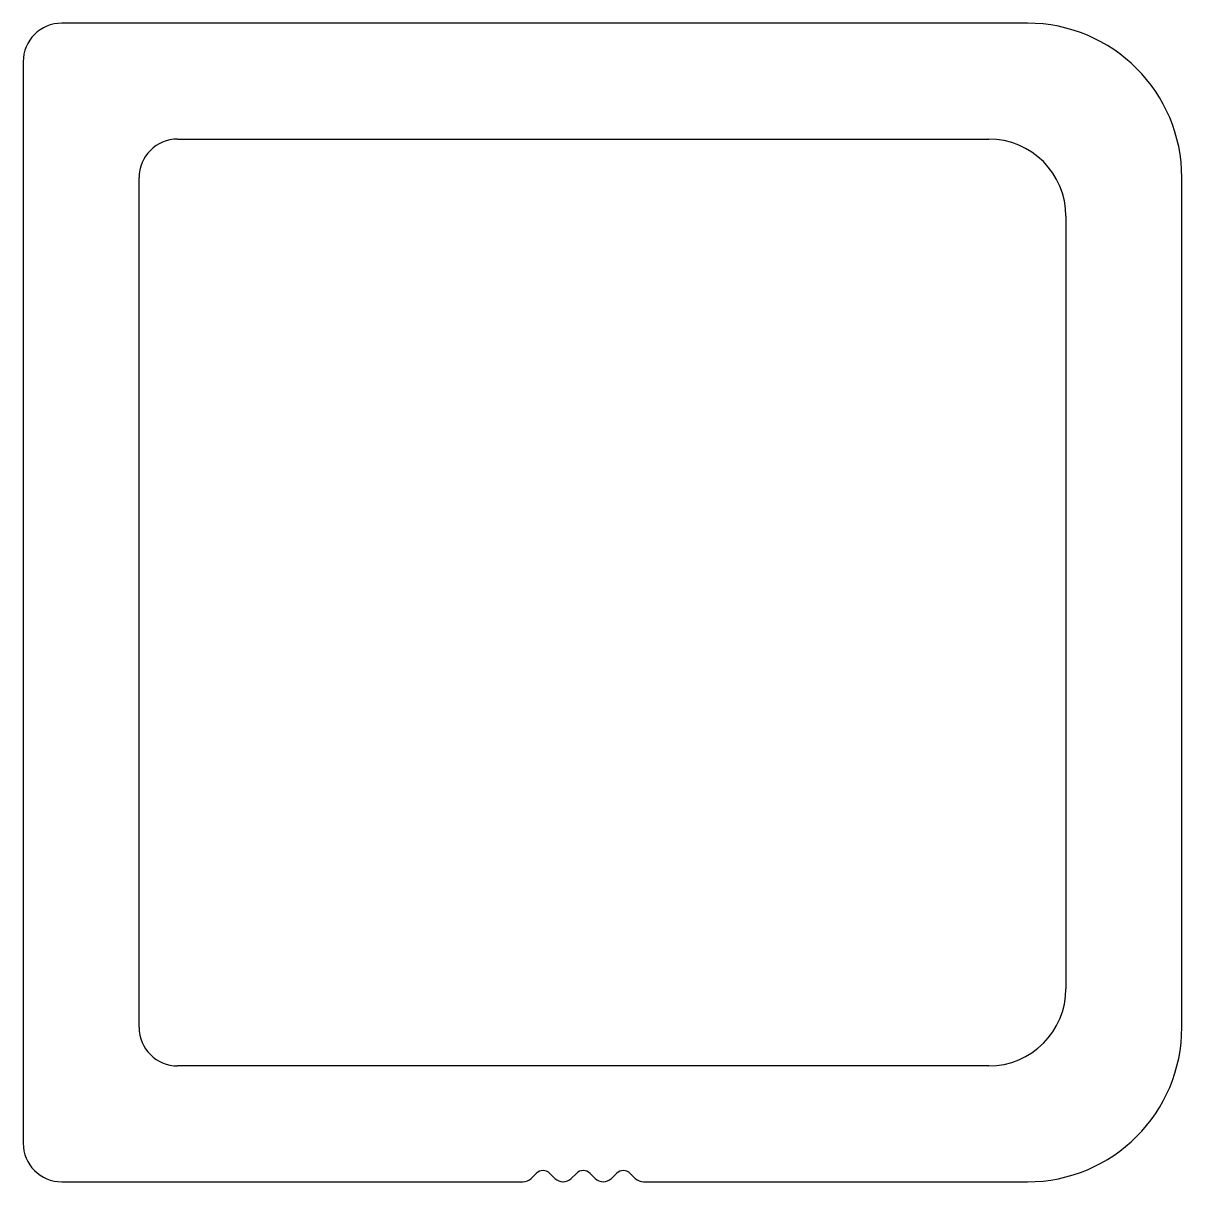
# Model space of a CAD drawing. Extents: x 3396.8 to 3426.8, y 1967.1 to 1997.1.
import ezdxf

# ---------------------------------------------------------------- set-up
doc = ezdxf.new("R2010")
doc.units = 0
doc.layers.get('0').update_dxf_attribs({"linetype": 'CONTINUOUS'})

msp = doc.modelspace()

# ---------------------------------------------------------------- linework, layer by layer
for p, q in [((3422.753, 1997.073), (3397.753, 1997.073)), ((3396.753, 1996.073), (3396.753, 1968.073)), ((3400.753, 1994.073), (3421.753, 1994.073)), ((3399.753, 1971.073), (3399.753, 1993.073)), ((3426.753, 1971.073), (3426.753, 1993.073)), ((3423.753, 1992.073), (3423.753, 1972.073)), ((3421.753, 1970.073), (3400.753, 1970.073)), ((3409.905, 1967.16), (3410.036, 1967.292)), ((3410.39, 1967.292), (3410.521, 1967.161)), ((3410.945, 1967.161), (3411.076, 1967.292)), ((3411.43, 1967.292), (3411.561, 1967.161)), ((3411.985, 1967.161), (3412.116, 1967.292)), ((3412.47, 1967.292), (3412.601, 1967.161)), ((3397.753, 1967.073), (3409.693, 1967.073)), ((3410.729, 1967.073), (3410.737, 1967.073)), ((3412.813, 1967.073), (3422.753, 1967.073))]:
    msp.add_line(p, q)
for centre, radius, start, end in [((3397.753, 1996.073), 1, 90, 180), ((3422.753, 1993.073), 4, 0, 90), ((3400.753, 1993.073), 1, 90, 180), ((3421.753, 1992.073), 2, 0, 90), ((3421.753, 1972.073), 2, 270, 0), ((3400.753, 1971.073), 1, 180, 270), ((3422.753, 1971.073), 4, 270, 360), ((3397.753, 1968.073), 1, 180, 270), ((3409.693, 1967.373), 0.3, 270, 314.9532), ((3410.213, 1967.115), 0.25, 44.9739, 134.9532), ((3410.733, 1967.373), 0.3, 224.9739, 314.9739), ((3411.253, 1967.115), 0.25, 45.0261, 134.9739), ((3411.773, 1967.373), 0.3, 225.0261, 314.9739), ((3412.293, 1967.115), 0.25, 45, 134.9739), ((3412.813, 1967.373), 0.3, 225, 270)]:
    msp.add_arc(centre, radius, start, end)

doc.saveas('drawing.dxf')
